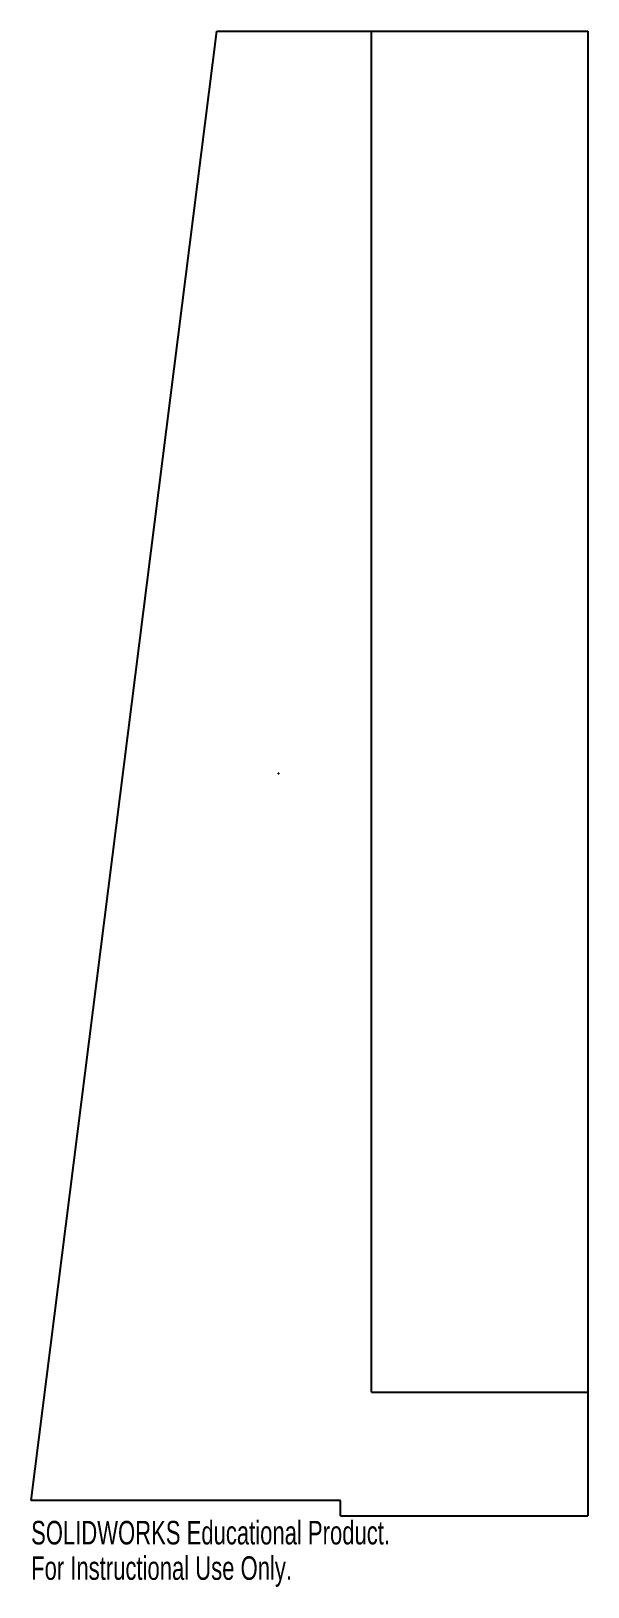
# Model space of a CAD drawing. Header units: inches. Extents: x -2 to 2.5, y -6.6 to 6.
import ezdxf

# ---------------------------------------------------------------- set-up
doc = ezdxf.new("R2010")
doc.units = ezdxf.units.IN
doc.header["$MEASUREMENT"] = 0
doc.header["$PDSIZE"] = -1
doc.styles.add('SLDTEXTSTYLE0', font='TXT', dxfattribs={"width": 0.7})

msp = doc.modelspace()

# ---------------------------------------------------------------- linework, layer by layer
at = {"color": 7, "linetype": 'Continuous'}
for p, q in [((-2, -5.875), (-0.5, 6)), ((-0.5, 6), (2.5, 6)), ((0.75, -5), (0.75, 6)), ((2.5, 6), (2.5, -6)), ((0.75, -5), (2.5, -5)), ((0.5, -5.875), (-2, -5.875)), ((0.5, -6), (0.5, -5.875)), ((0.5, -6), (2.5, -6))]:
    msp.add_line(p, q, dxfattribs=at)
msp.add_point((0, 0), dxfattribs=at)

# ---------------------------------------------------------------- texts
at = {"color": 7, "linetype": 'Continuous', "char_height": 0.1903, "attachment_point": 1, "style": 'SLDTEXTSTYLE0'}
for s, insert in [('SOLIDWORKS Educational Product.', (-2, -6.04)), ('For Instructional Use Only.', (-2, -6.326))]:
    msp.add_mtext(s, dxfattribs=dict(at, insert=insert))

doc.saveas('drawing.dxf')
